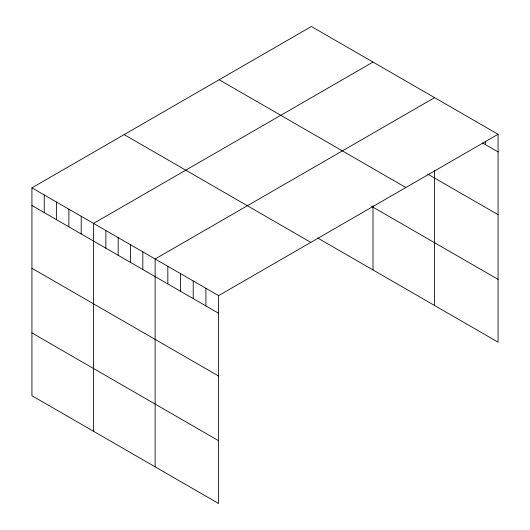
<?xml version="1.0" encoding="UTF-8"?>
<svg xmlns="http://www.w3.org/2000/svg" width="530" height="530" viewBox="0 0 530 530"><rect width="100%" height="100%" fill="white"/><g stroke="black" fill="none" stroke-linecap="round" stroke-linejoin="round"><path stroke-width="0.79" d="M31.926 187.845L218.612 295.627L218.612 503.5L31.926 395.718L31.926 187.845L311.388 26.5L498.074 134.282L498.074 342.155L317.549 237.93M372.994 62.07L93.532 223.415L93.532 431.287M434.6 97.633L155.138 258.985L155.138 466.857M218.612 295.627L498.074 134.282M482.558 142.961L498.074 151.918M427.756 174.098L498.074 214.696M219.168 79.745L405.848 187.527M371.623 206.375L498.074 279.376M124.153 134.6L310.832 242.382M31.926 205.488L218.612 313.27M31.926 268.266L218.612 376.042M31.926 332.939L218.612 440.721M485.381 141.384L485.381 144.591M434.6 170.62L434.6 305.505M372.994 205.547L372.994 269.942M205.918 288.3L205.918 305.936M193.225 280.966L193.225 298.609M180.525 273.639L180.525 291.281M167.831 266.312L167.831 283.947M142.815 251.869L142.815 269.505M130.499 244.754L130.499 262.396M118.177 237.639L118.177 255.281M105.854 230.53L105.854 248.166M81.209 216.3L81.209 233.942M68.893 209.184L68.893 226.827M56.571 202.076L56.571 219.711M44.248 194.96L44.248 212.603"/></g></svg>
